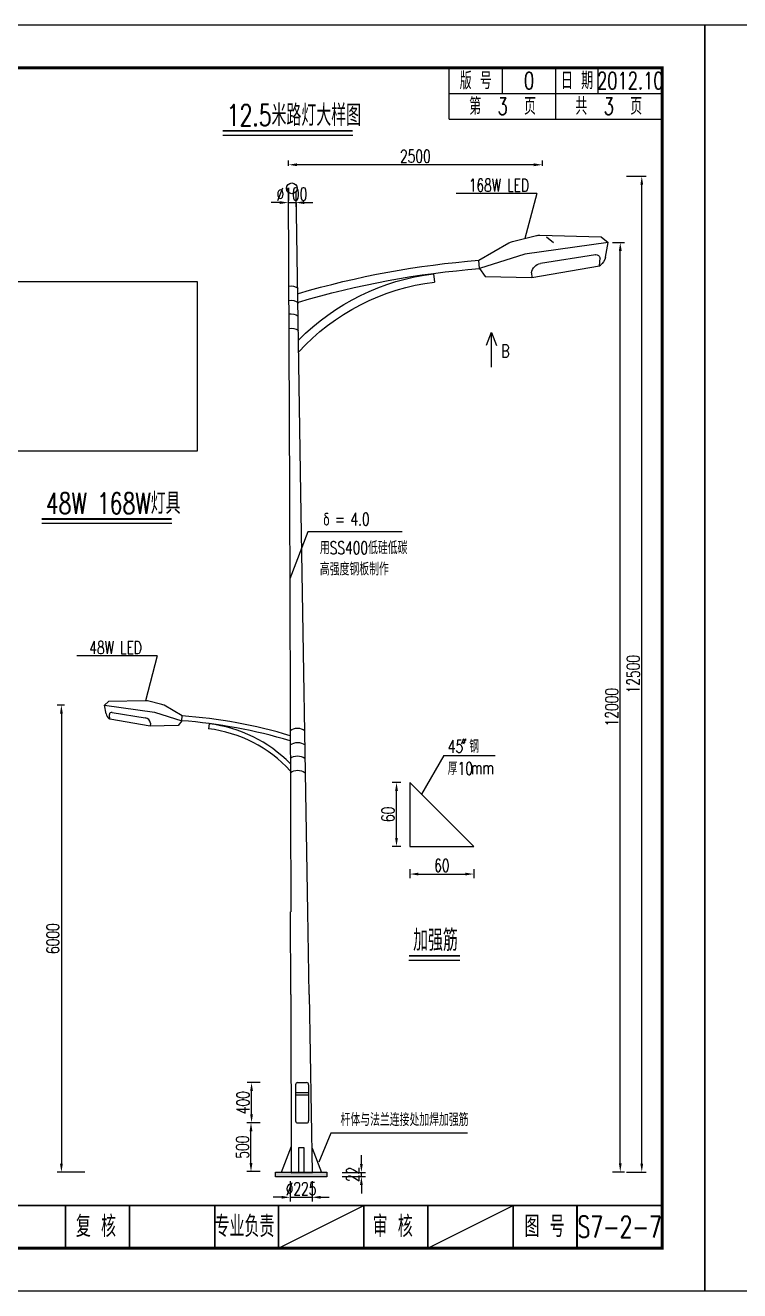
# Model space of a CAD drawing. Header units: millimetres. Extents: x 2 to 5882, y 1831 to 3462.
# Drawn here: x 4462.9 to 4630.5, y 2507.7 to 2804.7 of the extents above; entities that cross this region are included whole.
import ezdxf
from ezdxf.enums import TextEntityAlignment as Align

# ---------------------------------------------------------------- set-up
doc = ezdxf.new("R2010")
doc.units = ezdxf.units.MM
doc.linetypes.add('CONTINOUS', pattern=[0])
for name, color, linetype in [('GPSCOMMON', 7, 'Continuous'), ('LINE', 7, 'Continuous'), ('WZ1', 7, 'Continuous'), ('图框', 7, 'Continuous'), ('地形', 7, 'Continuous'), ('尺寸标注', 4, 'Continuous'), ('文字', 7, 'Continuous'), ('标注', 4, 'Continuous'), ('次轮廓线', 7, 'Continuous'), ('灯杆', 7, 'Continuous')]:
    doc.layers.add(name, color=color, linetype=linetype)
doc.styles.get("Standard").update_dxf_attribs({"font": 'simplex1.shx', "width": 0.7, "bigfont": 'hztxt.shx'})
doc.dimstyles.new('ISO-25', dxfattribs={"dimtxt": 3, "dimasz": 2, "dimexe": 1, "dimexo": 1, "dimgap": 0.5, "dimtad": 1, "dimzin": 12, "dimdsep": 46, "dimtxsty": 'Standard', "dimcen": 0.09, "dimclrd": 256, "dimclre": 256, "dimclrt": 256, "dimadec": 0, "dimazin": 3, "dimtfac": 1, "dimtix": 1, "dimtmove": 0, "dimatfit": 3, "dimfxl": 0, "dimarcsym": 0})
picture_1 = doc.add_image_def('image1.jpg', size_in_pixel=(299, 266))

# ---------------------------------------------------------------- blocks, each defined once
blk = doc.blocks.new('series')
at = {"width": 0.75}
for tag, height, p in [('页码', 4, (-35, -19)), ('图名', 5, (-220, -282)), ('图号', 5, (-20, -282))]:
    blk.add_attdef(tag, text='', height=height, dxfattribs=at).set_placement(p, align=Align.MIDDLE_CENTER)
blk = doc.blocks.new('*D84')
at = {"layer": 'DEFPOINTS', "color": 0}
for p in [(4524.68, 2771.97), (4524.68, 2770.72), (4584.23, 2770.72)]:
    blk.add_point(p, dxfattribs=at)
at = {"layer": '尺寸标注', "lineweight": -2}
for p, q in [((4524.68, 2771.72), (4524.68, 2772.97)), ((4582.23, 2771.97), (4526.68, 2771.97)), ((4584.23, 2771.72), (4584.23, 2772.97))]:
    blk.add_line(p, q, dxfattribs=at)
at = {"layer": '尺寸标注'}
for points in [[(4526.68, 2772.31), (4526.68, 2771.64), (4524.68, 2771.97)], [(4582.23, 2772.31), (4582.23, 2771.64), (4584.23, 2771.97)]]:
    blk.add_solid(points, dxfattribs=at)
at = {"layer": '尺寸标注', "insert": (4554.45, 2773.97), "char_height": 3, "attachment_point": 5}
blk.add_mtext('2500', dxfattribs=at)
blk = doc.blocks.new('*D85')
at = {"layer": 'DEFPOINTS', "color": 0}
for p in [(4524.61, 2764.41), (4526.37, 2764.41), (4526.37, 2763.09)]:
    blk.add_point(p, dxfattribs=at)
at = {"layer": '标注', "lineweight": -2}
for p, q in [((4522.61, 2763.09), (4520.61, 2763.09)), ((4524.61, 2763.41), (4524.61, 2762.09)), ((4524.61, 2763.09), (4526.37, 2763.09)), ((4526.37, 2763.41), (4526.37, 2762.09)), ((4528.37, 2763.09), (4530.37, 2763.09))]:
    blk.add_line(p, q, dxfattribs=at)
at = {"layer": '标注'}
for points in [[(4522.61, 2763.43), (4522.61, 2762.76), (4524.61, 2763.09)], [(4528.37, 2763.43), (4528.37, 2762.76), (4526.37, 2763.09)]]:
    blk.add_solid(points, dxfattribs=at)
at = {"layer": '标注', "insert": (4525.49, 2765.09), "char_height": 3, "attachment_point": 5}
blk.add_mtext('%%c100', dxfattribs=at)
blk = doc.blocks.new('*D86')
at = {"layer": 'DEFPOINTS', "color": 0}
for p in [(4516.01, 2556.56), (4519.05, 2556.56), (4519.05, 2547.13)]:
    blk.add_point(p, dxfattribs=at)
at = {"layer": '标注', "lineweight": -2}
for p, q in [((4518.05, 2556.56), (4515.01, 2556.56)), ((4516.01, 2549.13), (4516.01, 2554.56)), ((4518.05, 2547.13), (4515.01, 2547.13))]:
    blk.add_line(p, q, dxfattribs=at)
at = {"layer": '标注'}
for points in [[(4515.68, 2554.56), (4516.34, 2554.56), (4516.01, 2556.56)], [(4515.68, 2549.13), (4516.34, 2549.13), (4516.01, 2547.13)]]:
    blk.add_solid(points, dxfattribs=at)
at = {"layer": '标注', "insert": (4514.01, 2551.84), "char_height": 3, "attachment_point": 5, "rotation": 90}
blk.add_mtext('400', dxfattribs=at)
blk = doc.blocks.new('*D87')
at = {"layer": 'DEFPOINTS', "color": 0}
for p in [(4525.07, 2534.45), (4530.2, 2534.45), (4530.2, 2529.63)]:
    blk.add_point(p, dxfattribs=at)
at = {"layer": '标注', "lineweight": -2}
for p, q in [((4525.07, 2533.45), (4525.07, 2528.63)), ((4530.2, 2533.45), (4530.2, 2528.63)), ((4523.07, 2529.63), (4521.07, 2529.63)), ((4525.07, 2529.63), (4530.2, 2529.63)), ((4532.2, 2529.63), (4534.2, 2529.63))]:
    blk.add_line(p, q, dxfattribs=at)
at = {"layer": '标注'}
for points in [[(4523.07, 2529.96), (4523.07, 2529.3), (4525.07, 2529.63)], [(4532.2, 2529.96), (4532.2, 2529.3), (4530.2, 2529.63)]]:
    blk.add_solid(points, dxfattribs=at)
at = {"layer": '标注', "insert": (4527.63, 2531.63), "char_height": 3, "attachment_point": 5}
blk.add_mtext('%%c225', dxfattribs=at)
blk = doc.blocks.new('*D88')
at = {"layer": 'DEFPOINTS', "color": 0}
for p in [(4515.88, 2547.13), (4519.06, 2547.13), (4519.06, 2535.67)]:
    blk.add_point(p, dxfattribs=at)
at = {"layer": '标注', "lineweight": -2}
for p, q in [((4518.06, 2547.13), (4514.88, 2547.13)), ((4515.88, 2537.67), (4515.88, 2545.13)), ((4518.06, 2535.67), (4514.88, 2535.67))]:
    blk.add_line(p, q, dxfattribs=at)
at = {"layer": '标注'}
for points in [[(4515.55, 2545.13), (4516.22, 2545.13), (4515.88, 2547.13)], [(4515.55, 2537.67), (4516.22, 2537.67), (4515.88, 2535.67)]]:
    blk.add_solid(points, dxfattribs=at)
at = {"layer": '标注', "insert": (4513.88, 2541.4), "char_height": 3, "attachment_point": 5, "rotation": 90}
blk.add_mtext('500', dxfattribs=at)
blk = doc.blocks.new('*D89')
at = {"layer": 'DEFPOINTS', "color": 0}
for p in [(4536.26, 2535.48), (4536.26, 2534.49), (4541.78, 2535.48)]:
    blk.add_point(p, dxfattribs=at)
at = {"layer": '标注', "lineweight": -2}
for p, q in [((4541.78, 2537.48), (4541.78, 2539.48)), ((4537.26, 2535.48), (4542.78, 2535.48)), ((4537.26, 2534.49), (4542.78, 2534.49)), ((4541.78, 2534.49), (4541.78, 2535.48)), ((4541.78, 2532.49), (4541.78, 2530.49))]:
    blk.add_line(p, q, dxfattribs=at)
at = {"layer": '标注'}
for points in [[(4541.45, 2537.48), (4542.11, 2537.48), (4541.78, 2535.48)], [(4541.45, 2532.49), (4542.11, 2532.49), (4541.78, 2534.49)]]:
    blk.add_solid(points, dxfattribs=at)
at = {"layer": '标注', "insert": (4539.78, 2534.99), "char_height": 3, "attachment_point": 5, "rotation": 90}
blk.add_mtext('22', dxfattribs=at)
blk = doc.blocks.new('*D90')
at = {"layer": 'DEFPOINTS', "color": 0}
for p in [(4599.7, 2753.73), (4602.51, 2753.73), (4599.7, 2535.62)]:
    blk.add_point(p, dxfattribs=at)
at = {"layer": '标注', "lineweight": -2}
for p, q in [((4600.7, 2753.73), (4603.51, 2753.73)), ((4602.51, 2537.62), (4602.51, 2751.73)), ((4600.7, 2535.62), (4603.51, 2535.62))]:
    blk.add_line(p, q, dxfattribs=at)
at = {"layer": '标注'}
for points in [[(4602.18, 2751.73), (4602.85, 2751.73), (4602.51, 2753.73)], [(4602.18, 2537.62), (4602.85, 2537.62), (4602.51, 2535.62)]]:
    blk.add_solid(points, dxfattribs=at)
at = {"layer": '标注', "insert": (4600.51, 2644.67), "char_height": 3, "attachment_point": 5, "rotation": 90}
blk.add_mtext('12000', dxfattribs=at)
blk = doc.blocks.new('*D91')
at = {"layer": 'DEFPOINTS', "color": 0}
for p in [(4603.01, 2769.27), (4607.56, 2769.27), (4603.01, 2535.55)]:
    blk.add_point(p, dxfattribs=at)
at = {"layer": '标注', "lineweight": -2}
for p, q in [((4604.01, 2769.27), (4608.56, 2769.27)), ((4607.56, 2537.55), (4607.56, 2767.27)), ((4604.01, 2535.55), (4608.56, 2535.55))]:
    blk.add_line(p, q, dxfattribs=at)
at = {"layer": '标注'}
for points in [[(4607.23, 2767.27), (4607.89, 2767.27), (4607.56, 2769.27)], [(4607.23, 2537.55), (4607.89, 2537.55), (4607.56, 2535.55)]]:
    blk.add_solid(points, dxfattribs=at)
at = {"layer": '标注', "insert": (4605.56, 2652.41), "char_height": 3, "attachment_point": 5, "rotation": 90}
blk.add_mtext('12500', dxfattribs=at)
blk = doc.blocks.new('*D92')
at = {"layer": 'DEFPOINTS', "color": 0}
for p in [(4553.17, 2607.61), (4568.14, 2607.61), (4568.14, 2605.5)]:
    blk.add_point(p, dxfattribs=at)
at = {"layer": '标注', "lineweight": -2}
for p, q in [((4553.17, 2606.61), (4553.17, 2604.5)), ((4555.17, 2605.5), (4566.14, 2605.5)), ((4568.14, 2606.61), (4568.14, 2604.5))]:
    blk.add_line(p, q, dxfattribs=at)
at = {"layer": '标注'}
for points in [[(4555.17, 2605.83), (4555.17, 2605.16), (4553.17, 2605.5)], [(4566.14, 2605.83), (4566.14, 2605.16), (4568.14, 2605.5)]]:
    blk.add_solid(points, dxfattribs=at)
at = {"layer": '标注', "insert": (4560.65, 2607.5), "char_height": 3, "attachment_point": 5}
blk.add_mtext('60', dxfattribs=at)
blk = doc.blocks.new('*D93')
at = {"layer": 'DEFPOINTS', "color": 0}
for p in [(4550.02, 2627.01), (4552, 2627.01), (4552, 2611.99)]:
    blk.add_point(p, dxfattribs=at)
at = {"layer": '标注', "lineweight": -2}
for p, q in [((4551, 2627.01), (4549.02, 2627.01)), ((4550.02, 2613.99), (4550.02, 2625.01)), ((4551, 2611.99), (4549.02, 2611.99))]:
    blk.add_line(p, q, dxfattribs=at)
at = {"layer": '标注'}
for points in [[(4549.69, 2625.01), (4550.35, 2625.01), (4550.02, 2627.01)], [(4549.69, 2613.99), (4550.35, 2613.99), (4550.02, 2611.99)]]:
    blk.add_solid(points, dxfattribs=at)
at = {"layer": '标注', "insert": (4548.02, 2619.5), "char_height": 3, "attachment_point": 5, "rotation": 90}
blk.add_mtext('60', dxfattribs=at)
blk = doc.blocks.new('*D98')
at = {"layer": 'DEFPOINTS', "color": 0}
for p in [(4473.11, 2645.16), (4471.4, 2535.53), (4477.91, 2535.53)]:
    blk.add_point(p, dxfattribs=at)
at = {"layer": '标注', "lineweight": -2}
for p, q in [((4472.11, 2645.16), (4470.4, 2645.16)), ((4471.4, 2643.16), (4471.4, 2537.53)), ((4476.91, 2535.53), (4470.4, 2535.53))]:
    blk.add_line(p, q, dxfattribs=at)
at = {"layer": '标注'}
for points in [[(4471.07, 2643.16), (4471.74, 2643.16), (4471.4, 2645.16)], [(4471.07, 2537.53), (4471.74, 2537.53), (4471.4, 2535.53)]]:
    blk.add_solid(points, dxfattribs=at)
at = {"layer": '标注', "insert": (4469.4, 2590.34), "char_height": 3, "attachment_point": 5, "rotation": 90}
blk.add_mtext('6000', dxfattribs=at)
blk = doc.blocks.new('123')
blk.add_lwpolyline([(422.36, 2507.71), (422.36, 2804.71), (2.36, 2804.71), (2.36, 2507.71)], close=True)

msp = doc.modelspace()

# ---------------------------------------------------------------- hatches: boundary and pattern name
at = {"layer": 'WZ1'}
msp.add_hatch(color=0, dxfattribs=at).paths.add_polyline_path([(4533.67976, 2534.44967), (4533.67976, 2535.52689), (4521.65483, 2535.52689), (4521.65483, 2534.44967)])

# ---------------------------------------------------------------- linework, layer by layer
for p, q in [((4509.24751, 2778.91983), (4539.75022, 2778.91983)), ((4524.61281, 2765.51227), (4524.88117, 2694.91044)), ((4527.60952, 2694.91044), (4526.48025, 2765.71432)), ((4524.88117, 2694.91044), (4525.25471, 2596.63579)), ((4529.17693, 2596.63579), (4527.60952, 2694.91044)), ((4466.78562, 2687.83005), (4497.28833, 2687.83005)), ((4568.16595, 2611.98004), (4553.16595, 2626.98004)), ((4553.16595, 2626.98004), (4553.16595, 2611.98004)), ((4553.16595, 2611.98004), (4568.16595, 2611.98004)), ((4525.0631, 2596.63579), (4525.13675, 2577.25774)), ((4529.53764, 2577.25774), (4529.22857, 2596.63579)), ((4552.94282, 2585.27542), (4564.88739, 2585.27542)), ((4525.2171, 2577.25796), (4525.29562, 2535.39235)), ((4530.30403, 2535.44341), (4529.63712, 2577.25774)), ((4525.29588, 2535.39235), (4530.30403, 2535.44341)), ((4522.36361, 2517.70635), (4542.36361, 2527.70635)), ((4557.36361, 2517.70635), (4577.36361, 2527.70635))]:
    msp.add_line(p, q)
for points, const_width in [([(4612.36361, 2794.70635), (4232.36361, 2794.70635), (4232.36361, 2517.70635), (4612.36361, 2517.70635), (4612.36361, 2794.70635)], 0.7), ([(4509.24577, 2779.91983), (4539.75022, 2779.91983)], 0.4), ([(4466.78388, 2688.83005), (4497.28833, 2688.83005)], 0.4), ([(4552.94107, 2586.27542), (4564.88739, 2586.27542)], 0.4), ([(4232.36361, 2527.70635), (4612.36361, 2527.70635)], 0.4), ([(4507.36361, 2517.70635), (4507.36361, 2527.70635)], 0.4), ([(4522.36361, 2517.70635), (4522.36361, 2527.70635)], 0.4), ([(4542.36361, 2517.70635), (4542.36361, 2527.70635)], 0.4), ([(4557.36361, 2517.70635), (4557.36361, 2527.70635)], 0.4), ([(4577.36361, 2517.70635), (4577.36361, 2527.70635)], 0.4), ([(4592.36361, 2517.70635), (4592.36361, 2527.70635)], 0.4)]:
    msp.add_lwpolyline(points, dxfattribs=dict(const_width=const_width))
msp.add_lwpolyline([(4527.14019, 2541.30387), (4528.30785, 2541.30387), (4528.30785, 2535.47045), (4527.14019, 2535.47045)], close=True)
at = {"color": 0}
msp.add_circle((4525.45644, 2766.44598), 1.25838, dxfattribs=at)
at = {"layer": 'GPSCOMMON'}
msp.add_line((4598.06124, 2755.08584), (4599.69393, 2753.72849), dxfattribs=at)
at = {"layer": 'LINE', "linetype": 'ByBlock'}
for p, q in [((4526.32463, 2556.06145), (4526.32463, 2547.54628)), ((4526.32463, 2554.2165), (4529.39955, 2554.2165)), ((4526.7977, 2556.53452), (4528.92649, 2556.53452)), ((4529.39955, 2556.06145), (4529.39955, 2547.54628)), ((4526.32463, 2553.64882), (4529.39955, 2553.64882)), ((4526.7977, 2547.07322), (4528.92649, 2547.07322))]:
    msp.add_line(p, q, dxfattribs=at)
for centre, start, end in [((4526.7977, 2556.06145), 90, 180), ((4528.92649, 2556.06145), 0, 90), ((4526.7977, 2547.54628), 180, 270), ((4528.92649, 2547.54628), 270, 0)]:
    msp.add_arc(centre, 0.47306, start, end, dxfattribs=at)
at = {"layer": 'WZ1'}
for p, q in [((4565.24561, 2636.43538), (4566.15692, 2636.43538)), ((4565.31853, 2636.07117), (4565.7924, 2637.30949)), ((4565.46433, 2637.01812), (4566.37564, 2637.01812)), ((4565.78482, 2636.0445), (4566.25869, 2637.28283))]:
    msp.add_line(p, q, dxfattribs=at)
at = {"layer": 'WZ1', "color": 0}
for p, q in [((4525.28412, 2541.52618), (4522.9398, 2535.47504)), ((4530.25637, 2541.13229), (4532.44809, 2535.47504)), ((4530.22771, 2535.4611), (4525.06318, 2535.4611))]:
    msp.add_line(p, q, dxfattribs=at)
msp.add_lwpolyline([(4521.65483, 2535.52689), (4533.67976, 2535.52689), (4533.67976, 2534.44967), (4521.65483, 2534.44967)], close=True, dxfattribs=at)
at = {"layer": '图框', "const_width": 0.4}
for points in [[(4472.36361, 2517.70635), (4472.36361, 2527.70635)], [(4487.36361, 2517.70635), (4487.36361, 2527.70635)], [(4507.36361, 2517.70635), (4507.36361, 2527.70635)]]:
    msp.add_lwpolyline(points, dxfattribs=at)
at = {"layer": '地形', "color": 0, "linetype": 'CONTINOUS'}
for p, q in [((4572.26042, 2732.56795), (4571.0232, 2729.58575)), ((4572.26042, 2732.56795), (4572.26042, 2724.46601)), ((4572.2762, 2732.56795), (4573.51342, 2729.58575))]:
    msp.add_line(p, q, dxfattribs=at)
at = {"layer": '尺寸标注'}
for p, q in [((4582.91474, 2765.24076), (4564.05228, 2765.24076)), ((4582.91474, 2765.24076), (4580.14969, 2754.67964)), ((4529.21134, 2685.82983), (4524.95763, 2674.79544)), ((4551.31369, 2685.82983), (4529.21134, 2685.82983)), ((4493.88287, 2656.72513), (4475.02042, 2656.72513)), ((4493.88287, 2656.72513), (4491.11782, 2646.16402)), ((4561.1256, 2633.29109), (4555.88647, 2624.25952)), ((4561.1256, 2633.29109), (4573.1572, 2633.29109)), ((4534.62447, 2544.67654), (4531.82968, 2537.85052)), ((4566.68371, 2544.67654), (4534.62447, 2544.67654))]:
    msp.add_line(p, q, dxfattribs=at)
at = {"layer": '次轮廓线'}
for p, q in [((4562.36361, 2782.70635), (4562.36361, 2794.70635)), ((4574.86361, 2788.70635), (4574.86361, 2794.70635)), ((4587.36361, 2788.70635), (4587.36361, 2794.70635)), ((4597.36361, 2788.70635), (4597.36361, 2794.70635)), ((4562.36361, 2788.70635), (4612.36361, 2788.70635)), ((4587.36361, 2782.70635), (4587.36361, 2788.70635)), ((4562.36361, 2782.70635), (4612.36361, 2782.70635))]:
    msp.add_line(p, q, dxfattribs=at)
at = {"layer": '灯杆'}
for p, q in [((4569.32659, 2749.54485), (4576.38912, 2753.64777)), ((4577.21687, 2753.98126), (4582.82391, 2755.35152)), ((4599.69393, 2753.72849), (4580.13524, 2750.9739)), ((4583.64233, 2755.4399), (4598.06124, 2755.08584)), ((4585.22376, 2755.08584), (4586.85646, 2753.72849)), ((4599.01055, 2750.2643), (4599.69393, 2753.72849)), ((4580.13524, 2750.9739), (4569.47537, 2747.59778)), ((4596.69802, 2750.84937), (4583.80022, 2748.7836)), ((4569.47537, 2747.59778), (4569.32659, 2749.54485)), ((4569.32659, 2749.54485), (4569.32659, 2749.54485)), ((4569.47537, 2747.59778), (4570.8223, 2745.71218)), ((4581.75911, 2745.51306), (4597.63336, 2748.22374)), ((4597.63336, 2748.22374), (4597.76455, 2750.01541)), ((4597.63336, 2748.22374), (4597.8639, 2748.40313)), ((4558.70872, 2746.38939), (4558.94246, 2744.45068)), ((4570.8223, 2745.71218), (4581.75911, 2745.51306)), ((4581.66715, 2746.62694), (4581.75911, 2745.51306)), ((4482.47161, 2645.97118), (4481.49199, 2645.15677)), ((4481.90202, 2643.07826), (4481.49199, 2645.15677)), ((4481.49199, 2645.15677), (4493.22721, 2643.50402)), ((4491.12295, 2646.18361), (4482.47161, 2645.97118)), ((4483.28954, 2643.4293), (4491.02822, 2642.18984)), ((4494.97823, 2645.30843), (4491.614, 2646.13059)), ((4493.22721, 2643.50402), (4499.62313, 2641.47834)), ((4499.7124, 2642.64658), (4495.47488, 2645.10834)), ((4482.72834, 2641.85392), (4482.59001, 2641.96155)), ((4482.72834, 2641.85392), (4482.64962, 2642.92892)), ((4492.25288, 2640.22751), (4482.72834, 2641.85392)), ((4492.30806, 2640.89584), (4492.25288, 2640.22751)), ((4498.81497, 2640.34699), (4492.25288, 2640.22751)), ((4499.62313, 2641.47834), (4498.81497, 2640.34699)), ((4499.62313, 2641.47834), (4499.7124, 2642.64658)), ((4499.7124, 2642.64658), (4499.7124, 2642.64658)), ((4506.08312, 2640.75331), (4505.94288, 2639.59009))]:
    msp.add_line(p, q, dxfattribs=at)
at = {"layer": '灯杆', "extrusion": (0, 0, -1)}
for centre, major_axis, ratio, start_param, end_param in [((4577.95859, 2750.94618), (2.20928, 2.20928), 1, -1.311687393, -1.025082636), ((4583.56563, 2752.31644), (-2.20928, 2.20928), 1, 0.545713691, 0.809948302), ((4596.90441, 2750.01436), (-0.60821, 0.60821), 1, 0.543088984, 2.354977639), ((4595.94523, 2750.869), (-2.20928, 2.20928), 1, 2.550964625, 3.265752472), ((4584.8583, 2546.27094), (-203.86642, 0.00015), 0.999999958, 1.283127512, 1.494535974), ((4584.8583, 2546.27094), (-201.91367, 0.00025), 0.999999958, 1.28031281, 1.494535458), ((4584.20921, 2746.24588), (-1.81759, 1.81759), 1, 5.646580014, 6.908793689), ((4565.09996, 2693.37906), (-37.75542, 37.75542), 1, 6.275839846, 6.948596604), ((4565.09996, 2693.37906), (-36.37461, 36.37461), 1, 6.236899049, 6.948596604), ((4525.24917, 2740.59417), (-2.07737, 2.07737), 1, 0.596170182, 1.412169382), ((4525.30303, 2737.21713), (-2.07737, 2.07737), 1, 0.581942894, 1.412169382), ((4525.24917, 2734.06532), (-2.07737, 2.07737), 1, 0.604757637, 1.412169382), ((4525.30303, 2730.68828), (-2.07737, 2.07737), 1, 0.590553637, 1.412169382), ((4526.77509, 2636.80981), (-2.07737, 2.07737), 1, 0.158626945, 1.412169382), ((4526.82895, 2633.43277), (-2.07737, 2.07737), 1, 0.158626945, 1.412169382), ((4526.77509, 2630.28096), (-2.07737, 2.07737), 1, 0.158626945, 1.412169382), ((4526.82895, 2626.90392), (-2.07737, 2.07737), 1, 0.158626945, 1.412169382)]:
    msp.add_ellipse(centre, major_axis=major_axis, ratio=ratio, start_param=start_param, end_param=end_param, dxfattribs=at)
at = {"layer": '灯杆'}
for centre, major_axis, start_param, end_param in [((4483.16571, 2642.92829), (-0.36493, 0.36493), -1.027707343, 0.784181312), ((4491.16897, 2644.30954), (-1.32557, 1.32557), -1.025082636, -0.760848025), ((4494.5332, 2643.48738), (-1.32557, 1.32557), -1.311687393, -1.025082636), ((4483.74121, 2643.44107), (1.32557, 1.32557), 2.550964625, 3.265752472), ((4490.78283, 2640.6672), (1.09056, 1.09056), 5.646580014, 6.908793689), ((4490.39337, 2520.68224), (-85.66472, 85.66472), -1.075880433, -0.861657777), ((4490.39337, 2520.68224), (86.4932, 86.4932), 0.49773008, 0.70913855), ((4502.24837, 2608.94711), (22.65325, 22.65325), 6.275839846, 6.948596604), ((4502.24837, 2608.94711), (21.82477, 21.82477), 6.236899049, 6.948596604)]:
    msp.add_ellipse(centre, major_axis=major_axis, ratio=1, start_param=start_param, end_param=end_param, dxfattribs=at)

# ---------------------------------------------------------------- block references
ref = msp.add_blockref('series', (4622.36361, 2804.70635))
ref.add_attrib('页码', '第  3  页    共  3  页', dxfattribs={"height": 4, "width": 0.7}).set_placement((4587.36361, 2785.70635), align=Align.MIDDLE_CENTER)
ref.add_attrib('图名', '路灯安装设计图', dxfattribs={"height": 5, "width": 0.7}).set_placement((4402.36361, 2522.70635), align=Align.MIDDLE_CENTER)
ref.add_attrib('图号', 'S7-2-7', dxfattribs={"height": 5, "width": 0.7}).set_placement((4602.36361, 2522.70635), align=Align.MIDDLE_CENTER)
at = {"layer": '标注'}
for p in [(4200, 0), (4620, 0)]:
    msp.add_blockref('123', p, dxfattribs=at)

# ---------------------------------------------------------------- texts
at = {"width": 0.7}
for s, p in [('专业负责', (4514.35384, 2522.80094)), ('审 核', (4549.12764, 2522.80094)), ('图 号', (4584.74681, 2522.80094))]:
    msp.add_text(s, height=5, dxfattribs=at).set_placement(p, align=Align.MIDDLE_CENTER)
at = {"layer": 'WZ1', "color": 0, "width": 0.7}
for s, p in [('168W LED', (4566.97291, 2765.66615)), ('δ', (4532.78063, 2687.28773)), ('=', (4535.58063, 2687.28773)), ('4.0', (4539.21186, 2687.28773)), ('48W LED', (4477.94104, 2657.15052))]:
    msp.add_text(s, height=3, dxfattribs=at).set_placement(p)
at = {"layer": 'WZ1', "width": 0.7}
for s, p in [('45 钢', (4562.05961, 2633.95994)), ('厚10', (4562.03294, 2628.76498)), ('mm', (4567.47381, 2628.97831))]:
    msp.add_text(s, height=3, dxfattribs=at).set_placement(p)
at = {"layer": 'WZ1', "color": 0, "char_height": 3, "width": 650.76, "attachment_point": 1}
for s, insert in [('B', (4574.63636, 2729.75784)), ('用SS400低硅低碳\\P高强度钢板制作', (4532.0408, 2683.57366)), ('杆体与法兰连接处加焊加强筋', (4536.88693, 2549.34368))]:
    msp.add_mtext(s, dxfattribs=dict(at, insert=insert))
at = {"layer": '图框', "width": 0.7}
msp.add_text('复 核', height=5, dxfattribs=at).set_placement((4479.50309, 2522.80094), align=Align.MIDDLE_CENTER)
at = {"layer": '文字', "width": 0.7}
for s, p in [('版 号', (4568.61361, 2791.70635)), ('0', (4581.11361, 2791.70635)), ('日 期', (4592.36361, 2791.70635)), ('2012.10', (4604.86361, 2791.70635))]:
    msp.add_text(s, height=4, dxfattribs=at).set_placement(p, align=Align.MIDDLE_CENTER)
for s, p in [('12.5米路灯大样图', (4510.20716, 2781.09489)), ('48W 168W灯具', (4467.74527, 2690.00511)), ('加强筋', (4553.90246, 2587.45048))]:
    msp.add_text(s, height=5, dxfattribs=at).set_placement(p)

# ---------------------------------------------------------------- dimensions: what is measured, and where the dimension line sits
at = {"layer": '尺寸标注'}
dim = msp.add_linear_dim(base=(4524.68252, 2771.97326), p1=(4584.22737, 2770.71806), p2=(4524.68252, 2770.71806), text='2500', dimstyle='ISO-25', dxfattribs=at)
dim.commit()
dim.dimension.update_dxf_attribs({"geometry": '*D84', "text_midpoint": (4554.45495, 2773.97326)})
at = {"layer": '标注'}
for base, p1, p2, text, picture, middle in [((4607.5614, 2769.26875), (4603.00937, 2535.552), (4603.00937, 2769.26875), '12500', '*D91', (4605.5614, 2652.41037)), ((4602.51175, 2753.72849), (4599.70495, 2535.61855), (4599.70495, 2753.72849), '12000', '*D90', (4600.51175, 2644.67352)), ((4550.02035, 2627.01315), (4552.00288, 2611.98604), (4552.00288, 2627.01315), '60', '*D93', (4548.02035, 2619.4996)), ((4516.01008, 2556.55529), (4519.05042, 2547.13428), (4519.05042, 2556.55529), '400', '*D86', (4514.01008, 2551.84479)), ((4541.78008, 2535.47943), (4536.25591, 2534.49377), (4536.25591, 2535.47943), '22', '*D89', (4539.78008, 2534.9866))]:
    dim = msp.add_linear_dim(base=base, p1=p1, p2=p2, angle=90, text=text, dimstyle='ISO-25', dxfattribs=at)
    dim.commit()
    dim.dimension.update_dxf_attribs({"geometry": picture, "text_midpoint": middle})
for base, p1, p2, text, picture, middle in [((4526.36671, 2763.09344), (4524.61336, 2764.40739), (4526.36671, 2764.40739), '%%c100', '*D85', (4525.49004, 2765.09344)), ((4568.13654, 2605.49705), (4553.16503, 2607.6145), (4568.13654, 2607.6145), '60', '*D92', (4560.65079, 2607.49705))]:
    dim = msp.add_linear_dim(base=base, p1=p1, p2=p2, text=text, dimstyle='ISO-25', dxfattribs=at)
    dim.commit()
    dim.dimension.update_dxf_attribs({"geometry": picture, "text_midpoint": middle})
dim = msp.add_linear_dim(base=(4471.4043, 2535.52689), p1=(4473.11128, 2645.15677), p2=(4477.90527, 2535.52689), angle=90, text='6000', dimstyle='ISO-25', override={"dimsd1": 0}, dxfattribs=at)
dim.commit()
dim.dimension.update_dxf_attribs({"geometry": '*D98', "text_midpoint": (4469.4043, 2590.34183)})
for p1, p2, distance, text, picture, middle in [((4519.06393, 2535.6748), (4519.06393, 2547.12875), 3.17995, '500', '*D88', (4513.88398, 2541.40178)), ((4525.07159, 2534.44967), (4530.19597, 2534.44967), -4.81897, '%%c225', '*D87', (4527.63378, 2531.63071))]:
    dim = msp.add_aligned_dim(p1=p1, p2=p2, distance=distance, text=text, dimstyle='ISO-25', dxfattribs=at)
    dim.commit()
    dim.dimension.update_dxf_attribs({"geometry": picture, "text_midpoint": middle})

# ---------------------------------------------------------------- pictures from other files: only their frames are drawn
at = {"layer": 'GPSCOMMON'}
image = msp.add_image(picture_1, insert=(4458.5008, 2704.72406), size_in_units=(44.76331, 39.82288), dxfattribs=at)
image.dxf.flags = 7

doc.saveas('drawing.dxf')
